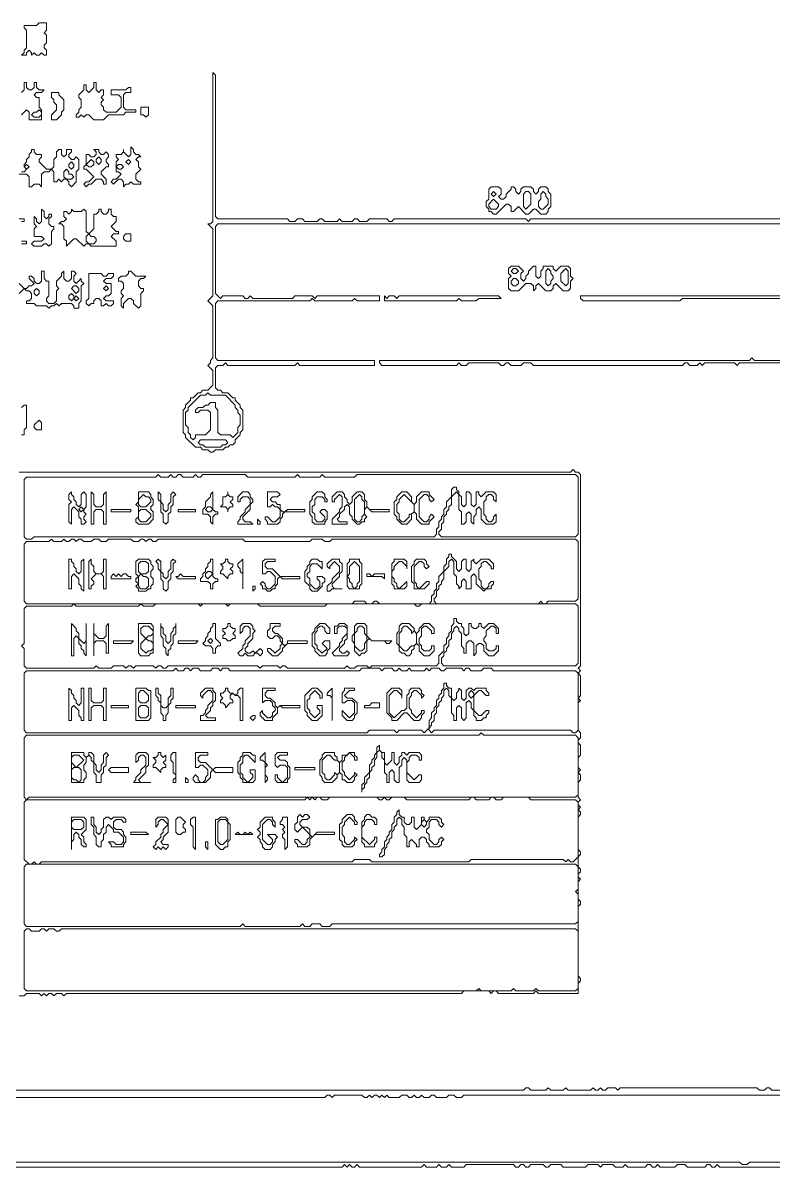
# Model space of a CAD drawing. Extents: x 4 to 2473, y 19 to 1752.
# Drawn here: x 403.5 to 705.5, y 20 to 481 of the extents above; entities that cross this region are included whole.
import ezdxf

# ---------------------------------------------------------------- set-up
doc = ezdxf.new("R2010")
doc.units = 0
doc.layers.add('TRACE_CURVE', color=3, linetype='Continuous', lineweight=0)
doc.layers.add('TRACE_TEXT_SYMBOL', color=6, linetype='Continuous', lineweight=0)

msp = doc.modelspace()

# ---------------------------------------------------------------- linework, layer by layer
at = {"layer": 'TRACE_CURVE', "color": 3}
for points in [[(723, 402), (608, 402), (607, 401), (606, 402), (553, 402), (552, 401), (551, 401), (550, 402), (543, 402), (542, 401), (539, 401), (538, 402), (537, 402), (536, 401), (532, 401), (531, 402), (530, 401), (525, 401), (524, 402), (523, 402), (522, 401), (517, 401), (516, 402), (514, 402), (513, 401), (511, 401), (510, 402), (482, 402), (481, 403), (481, 460), (480, 461), (480, 401), (479, 400), (478, 400), (480, 398), (480, 371), (478, 369), (480, 367), (480, 346), (479, 345), (479, 344), (478, 343), (480, 341), (480, 335), (478, 333), (476, 333), (475, 332), (474, 332), (472, 330), (471, 330), (471, 329), (469, 327), (469, 326), (468, 325), (468, 316), (469, 315), (469, 314)], [(481, 372), (481, 399), (482, 400), (722, 400)], [(469, 314), (473, 310), (475, 310), (476, 309), (478, 309), (479, 308), (480, 308), (481, 309), (484, 309), (485, 310), (486, 310), (487, 311), (488, 311), (489, 312), (489, 313), (491, 315), (491, 316), (492, 317), (492, 325), (491, 326), (491, 327), (489, 329), (489, 330), (488, 330), (486, 332), (484, 332), (483, 333), (482, 333), (481, 334), (481, 342), (482, 343), (484, 343), (485, 344), (486, 343), (513, 343), (514, 344), (515, 343), (545, 343), (545, 345), (482, 345), (481, 346), (481, 368), (482, 369), (519, 369), (520, 370), (521, 369), (536, 369), (537, 370), (538, 369), (547, 369), (547, 371), (522, 371), (521, 370), (520, 371), (513, 371), (512, 370), (496, 370), (495, 371), (494, 370), (493, 370), (492, 371), (484, 371), (483, 370), (481, 372)], [(723, 371), (628, 371), (628, 370), (629, 369), (668, 369), (669, 370), (720, 370)], [(723, 345), (698, 345), (697, 346), (696, 345), (547, 345), (547, 344), (548, 343), (578, 343), (579, 344), (580, 343), (582, 343), (583, 344), (595, 344), (596, 343), (597, 343), (598, 344), (599, 344), (600, 343), (604, 343), (605, 344), (608, 344), (609, 343), (669, 343), (670, 344), (671, 344), (672, 343), (675, 343), (676, 344), (677, 343), (678, 344), (690, 344), (691, 343), (692, 344), (710, 344)], [(625, 301), (624, 300), (402, 300)], [(627, 185), (628, 186), (628, 190), (627, 191), (627, 192), (628, 193), (628, 195), (627, 196), (627, 207), (628, 208), (627, 209), (628, 210), (628, 218), (627, 219), (628, 220), (627, 221), (628, 222), (628, 299), (627, 300), (626, 300), (625, 301)], [(594, 283), (593, 282), (593, 281), (592, 280), (591, 280), (590, 281), (590, 282), (589, 283), (589, 288), (590, 289), (590, 290), (591, 291), (592, 291), (593, 290), (593, 289), (594, 288), (594, 291), (593, 292), (590, 292), (588, 290), (587, 291), (587, 292), (586, 292), (586, 287), (585, 286), (584, 287), (584, 291), (583, 292), (582, 292), (582, 287), (581, 286), (580, 287), (580, 290), (579, 291), (579, 292), (578, 293), (578, 294), (577, 294), (576, 293), (576, 290), (574, 288), (574, 286), (573, 285), (573, 283), (572, 282), (572, 281), (571, 280), (571, 278), (570, 277), (570, 275), (569, 274), (408, 274), (407, 273), (405, 273), (404, 274), (404, 297), (405, 298), (457, 298)], [(457, 298), (458, 299), (459, 298), (462, 298), (463, 299), (464, 298), (465, 298), (466, 299), (467, 299), (468, 298), (472, 298), (473, 299), (474, 298), (475, 298), (476, 299), (493, 299), (494, 298), (513, 298), (514, 299), (515, 298), (523, 298), (524, 299), (525, 298), (537, 298), (538, 299), (626, 299), (627, 298), (627, 275), (626, 274), (572, 274), (571, 275), (571, 276), (572, 277), (572, 279), (573, 280), (573, 282), (574, 283), (574, 284), (575, 285), (575, 286), (576, 287), (576, 290), (578, 292), (579, 291), (579, 285), (580, 284), (580, 279), (581, 279), (582, 280), (582, 283), (583, 284), (584, 283), (584, 280), (585, 279), (585, 282), (586, 283), (586, 285), (587, 286), (588, 285), (588, 281), (590, 279), (593, 279), (594, 280), (594, 283)], [(570, 255), (570, 253), (569, 252), (569, 251), (568, 250), (568, 248), (567, 247), (547, 247), (546, 248), (545, 248), (544, 247), (542, 247), (541, 248), (537, 248), (536, 247), (405, 247), (404, 248), (404, 271), (405, 272), (414, 272)], [(414, 272), (415, 273), (416, 272), (419, 272), (420, 273), (421, 272), (422, 272), (423, 273), (424, 273), (425, 272), (426, 273), (427, 273), (428, 272), (431, 272), (432, 273), (434, 273), (435, 272), (437, 272), (438, 273), (447, 273), (448, 272), (450, 272), (451, 273), (452, 273), (453, 272), (454, 273), (455, 273), (456, 272), (457, 272), (458, 273), (492, 273), (493, 272), (519, 272), (520, 273), (524, 273), (525, 272), (527, 272), (528, 273), (626, 273), (627, 272), (627, 249), (626, 248), (615, 248), (614, 247), (613, 247), (612, 248), (611, 247), (570, 247), (569, 248), (569, 249), (570, 250), (570, 252), (571, 253), (571, 254), (572, 255), (572, 256), (573, 257), (573, 260), (575, 262), (575, 264), (576, 265), (577, 264), (577, 259), (578, 258)], [(578, 258), (578, 255), (579, 254), (579, 253), (580, 254), (580, 256), (581, 257), (582, 256), (582, 253), (584, 253), (584, 258), (585, 259), (586, 258), (586, 255), (589, 252), (590, 253), (592, 253), (592, 254), (593, 255), (593, 256), (592, 256), (591, 255), (591, 254), (590, 253), (589, 253), (588, 254), (588, 256), (587, 257), (587, 261), (588, 262), (588, 263), (589, 264), (590, 264), (592, 262), (592, 261), (593, 261), (593, 263), (591, 265), (588, 265), (586, 263), (585, 264), (585, 265), (584, 264), (584, 261), (583, 260), (582, 261), (582, 265), (581, 265), (580, 264), (580, 261), (579, 260), (578, 261), (578, 264), (576, 266), (576, 267), (575, 267), (575, 266), (574, 265), (574, 263), (573, 262), (573, 260), (571, 258), (571, 256), (570, 255)], [(499, 221), (498, 222), (462, 222), (461, 221), (460, 221), (459, 222), (458, 222), (457, 221), (456, 222), (449, 222), (448, 221), (447, 222), (446, 222), (445, 221), (444, 222), (440, 222), (439, 221), (434, 221), (433, 222), (432, 221), (405, 221), (404, 222), (404, 229), (403, 230), (404, 231), (404, 245), (405, 246), (423, 246)], [(423, 246), (424, 247), (425, 246), (450, 246), (451, 247), (452, 246), (456, 246), (457, 247), (474, 247), (475, 246), (476, 247), (485, 247), (486, 246), (487, 247), (498, 247), (499, 246), (525, 246), (526, 247), (561, 247), (562, 246), (563, 246), (564, 247), (626, 247), (627, 246), (627, 223), (626, 222), (573, 222), (572, 223), (572, 225), (573, 226), (573, 227), (574, 228), (574, 229), (575, 230), (575, 232), (576, 233), (576, 235), (577, 236), (577, 237), (578, 238), (579, 237), (579, 236), (580, 235), (580, 230), (581, 229), (581, 227), (582, 227), (582, 231), (583, 232), (584, 232), (585, 231), (585, 226), (586, 227), (586, 230), (587, 231), (588, 231), (589, 230), (589, 228), (591, 226), (593, 226), (595, 228), (595, 230), (594, 230), (594, 229)], [(594, 229), (593, 228), (591, 228), (590, 229), (590, 231), (589, 232), (589, 233), (590, 234), (590, 236), (592, 238), (593, 238), (594, 237), (594, 235), (595, 235), (595, 237), (593, 239), (591, 239), (589, 237), (588, 238), (588, 239), (587, 239), (587, 238), (586, 237), (585, 237), (584, 238), (584, 239), (583, 239), (583, 235), (582, 234), (581, 235), (581, 237), (580, 238), (580, 239), (579, 239), (578, 240), (578, 241), (577, 241), (577, 239), (576, 238), (576, 236), (575, 235), (575, 234), (574, 233), (574, 231), (573, 230), (573, 228), (571, 226), (571, 223), (570, 222), (544, 222), (543, 221), (542, 222), (538, 222), (537, 221), (535, 221), (534, 222), (533, 221), (510, 221), (509, 222), (508, 222), (507, 221), (506, 222), (500, 222), (499, 221)], [(574, 214), (574, 215), (573, 215), (573, 213), (572, 212), (572, 211), (571, 210), (571, 209), (570, 208), (570, 206), (569, 205), (569, 204), (568, 203), (568, 201), (567, 200), (567, 197), (565, 195), (564, 196), (555, 196), (554, 195), (553, 196), (543, 196), (542, 195), (405, 195), (404, 196), (404, 219), (405, 220), (464, 220)], [(464, 220), (465, 221), (466, 220), (468, 220), (469, 221), (470, 221), (471, 220), (472, 221), (474, 221), (475, 220), (479, 220), (480, 221), (482, 221), (483, 220), (484, 221), (486, 221), (487, 220), (539, 220), (540, 221), (547, 221), (548, 220), (549, 221), (552, 221), (553, 220), (554, 220), (555, 221), (556, 220), (558, 220), (559, 221), (560, 220), (565, 220), (566, 221), (567, 220), (568, 221), (571, 221), (572, 220), (573, 220), (574, 221), (580, 221), (581, 220), (582, 221), (583, 221), (584, 220), (588, 220), (589, 221), (592, 221), (593, 220), (626, 220), (627, 219), (627, 196), (626, 195), (625, 195), (624, 196), (569, 196), (568, 195), (567, 196), (567, 197), (568, 198), (568, 199), (569, 200), (569, 202), (570, 203), (570, 205), (571, 206)], [(571, 206), (571, 207), (572, 208), (572, 209), (573, 210), (573, 212), (574, 213), (575, 212), (575, 210), (576, 209), (576, 203), (577, 202), (577, 200), (578, 200), (578, 205), (579, 206), (580, 205), (580, 201), (581, 200), (582, 201), (582, 207), (583, 208), (584, 207), (584, 205), (585, 204), (585, 202), (586, 201), (586, 200), (588, 200), (589, 201), (590, 201), (590, 202), (591, 203), (591, 204), (590, 204), (588, 202), (587, 202), (585, 204), (585, 210), (587, 212), (588, 212), (590, 210), (591, 210), (591, 211), (590, 212), (590, 213), (586, 213), (585, 212), (584, 213), (583, 213), (582, 212), (582, 209), (581, 208), (580, 209), (580, 212), (579, 213), (579, 212), (578, 211), (578, 209), (577, 208), (576, 209), (576, 213), (575, 213), (574, 214)], [(402, 89), (404, 89), (405, 90), (410, 90), (411, 89), (412, 90), (413, 89), (414, 90), (415, 90), (416, 89), (417, 90), (419, 90), (420, 89), (421, 90), (580, 90), (581, 91), (591, 91), (592, 90), (593, 91), (594, 91), (595, 90), (609, 90), (610, 91), (611, 90), (627, 90), (627, 94), (628, 95), (628, 96), (627, 97), (627, 125), (628, 126), (628, 127), (627, 128), (627, 135), (628, 136), (627, 137), (627, 138), (628, 139), (628, 140), (627, 141), (627, 145), (628, 146), (628, 147), (627, 148), (627, 161), (628, 162), (628, 163), (627, 164), (628, 165), (627, 166), (627, 167), (628, 168), (627, 169), (627, 175), (628, 176), (628, 178), (627, 179), (628, 180), (627, 181), (627, 185)], [(702, 51), (700, 51), (699, 52), (644, 52), (643, 51), (642, 52), (639, 52), (638, 51), (637, 51), (636, 52), (635, 51), (634, 51), (633, 52), (632, 51), (623, 51), (622, 52), (621, 51), (616, 51), (615, 52), (614, 51), (608, 51), (607, 52), (606, 52), (605, 51), (367, 51)], [(762, 51), (705, 51), (704, 52), (703, 52), (702, 51)], [(354, 48), (525, 48), (526, 49)], [(526, 49), (527, 49), (528, 48), (529, 49), (540, 49), (541, 48), (542, 48), (543, 49), (544, 48), (545, 49), (546, 49), (547, 48), (548, 49), (549, 48), (550, 49), (551, 48), (555, 48), (556, 49), (558, 49), (559, 48), (560, 48), (561, 49), (562, 48), (563, 48), (564, 49), (565, 48), (567, 48), (568, 49), (569, 49), (570, 48), (574, 48), (575, 49), (577, 49), (578, 48), (580, 48), (581, 49), (709, 49)], [(312, 20), (532, 20), (533, 21), (534, 20), (535, 21), (536, 20), (537, 20), (538, 21), (539, 20), (564, 20), (565, 21), (566, 20), (570, 20), (571, 21), (572, 20), (574, 20), (575, 21), (576, 20), (581, 20), (582, 21), (601, 21), (602, 20), (603, 20), (604, 21), (605, 21), (606, 20), (607, 20), (608, 21), (613, 21), (614, 20), (615, 20), (616, 21), (620, 21), (621, 20), (630, 20), (631, 21), (635, 21), (636, 20), (637, 21), (641, 21), (642, 20), (645, 20), (646, 21), (647, 20), (654, 20), (655, 21), (656, 21), (657, 20), (658, 20), (659, 21), (660, 20), (666, 20), (667, 21), (670, 21), (671, 20), (678, 20)], [(974, 22), (696, 22), (695, 21), (693, 21), (692, 22), (397, 22)], [(678, 20), (679, 21), (680, 21), (681, 20), (682, 20), (683, 21), (684, 20), (761, 20)]]:
    msp.add_lwpolyline(points, dxfattribs=at)
for points in [[(477, 331), (478, 332), (479, 331), (485, 331), (489, 327), (489, 326), (490, 325), (490, 324), (491, 323), (491, 319), (490, 318), (490, 316), (488, 314), (487, 315), (483, 315), (482, 316), (482, 325), (481, 326), (481, 328), (479, 328), (478, 327), (477, 327), (476, 326), (474, 326), (473, 325), (473, 324), (474, 324), (475, 325), (478, 325), (479, 324), (479, 317), (477, 315), (473, 315), (473, 314), (472, 313), (471, 314), (471, 315), (470, 316), (470, 318), (469, 319), (469, 324), (470, 325), (470, 326), (475, 331)], [(474, 312), (475, 313), (485, 313), (486, 312), (485, 311), (484, 311), (483, 310), (477, 310), (476, 311), (475, 311)], [(583, 211), (584, 212), (585, 211), (585, 210), (584, 209), (583, 210)], [(587, 194), (588, 195), (589, 194), (626, 194), (627, 193), (627, 170), (626, 169), (406, 169), (405, 168), (404, 169), (404, 193), (405, 194)], [(517, 168), (518, 169), (519, 168), (520, 169), (521, 168), (522, 169), (523, 169), (524, 168), (526, 168), (527, 169), (546, 169), (547, 168), (548, 168), (549, 169), (550, 168), (551, 168), (552, 169), (557, 169), (558, 168), (583, 168), (584, 169), (585, 169), (586, 168), (591, 168), (592, 169), (593, 169), (594, 168), (596, 168), (597, 169), (607, 169), (608, 168), (626, 168), (627, 167), (627, 145), (625, 143), (624, 143), (623, 144), (622, 143), (621, 144), (584, 144), (583, 143), (544, 143), (543, 144), (537, 144), (536, 143), (411, 143), (410, 142), (409, 142), (408, 143), (407, 142), (406, 142), (404, 144), (404, 167), (405, 168)], [(404, 141), (405, 142), (626, 142), (627, 141), (627, 132), (626, 131), (627, 130), (627, 119), (626, 118), (528, 118), (527, 117), (524, 117), (523, 118), (520, 118), (519, 117), (517, 117), (516, 118), (515, 117), (493, 117), (492, 118), (491, 117), (405, 117), (404, 118)], [(404, 115), (405, 116), (406, 116), (407, 115), (410, 115), (411, 116), (412, 116), (413, 115), (414, 116), (416, 116), (417, 115), (418, 115), (419, 116), (626, 116), (627, 115), (627, 92), (626, 91), (611, 91), (610, 92), (609, 91), (602, 91), (601, 92), (600, 91), (588, 91), (587, 92), (586, 91), (405, 91), (404, 92)]]:
    msp.add_lwpolyline(points, close=True, dxfattribs=at)
at = {"layer": 'TRACE_TEXT_SYMBOL', "color": 6}
for points in [[(410, 481), (409, 480), (404, 480), (404, 479), (405, 478), (405, 471), (404, 470), (404, 469), (403, 468), (405, 468), (405, 469), (406, 470), (407, 469), (407, 468), (408, 469), (409, 468), (410, 468), (411, 469), (412, 468), (413, 468), (413, 470), (412, 471), (412, 472), (413, 473), (413, 476), (412, 477), (413, 478), (413, 481)], [(432, 457), (432, 455), (430, 453), (429, 454), (429, 456), (428, 456), (428, 454), (426, 452), (426, 451), (427, 450), (427, 447), (426, 446), (426, 445), (425, 444), (425, 443), (426, 443), (427, 444), (428, 443), (429, 444), (430, 444), (432, 442), (436, 442), (438, 444), (444, 444), (445, 445), (449, 445), (449, 446), (445, 446), (444, 447), (444, 452), (445, 453), (447, 453), (447, 455), (446, 455), (445, 454), (439, 454), (439, 452), (442, 452), (443, 451), (443, 447), (441, 445), (437, 445), (436, 446), (436, 447), (435, 448), (435, 449), (436, 450), (435, 451), (436, 452), (436, 454), (435, 454), (434, 453), (433, 454), (433, 457)], [(415, 453), (415, 451), (416, 450), (416, 449), (417, 448), (417, 446), (415, 444), (415, 442), (417, 442), (419, 444), (419, 445), (420, 446), (420, 450), (418, 452), (418, 453)], [(409, 445), (410, 446), (411, 445), (411, 444), (410, 443), (408, 443), (407, 444), (408, 445)], [(451, 447), (451, 444), (452, 444), (453, 443), (454, 444), (454, 447)], [(432, 430), (433, 429), (433, 428), (432, 427), (431, 427), (430, 428), (429, 428), (429, 424), (428, 423), (428, 422), (429, 422), (432, 419), (430, 417), (429, 417), (428, 416), (429, 415), (430, 416), (431, 416), (433, 418), (435, 418), (436, 417), (436, 416), (437, 416), (437, 418), (435, 420), (435, 421), (437, 423), (438, 423), (438, 424), (437, 425), (437, 426), (438, 427), (438, 428), (437, 429), (436, 428), (435, 428), (434, 429), (434, 430)], [(447, 431), (447, 428), (446, 427), (444, 429), (444, 430), (444, 429), (443, 428), (441, 428), (441, 427), (442, 426), (441, 425), (441, 421), (442, 421), (443, 420), (441, 418), (440, 418), (439, 417), (440, 416), (442, 418), (443, 418), (444, 417), (444, 415), (445, 416), (446, 416), (447, 417), (448, 416), (451, 416), (451, 417), (450, 417), (449, 418), (449, 420), (451, 422), (450, 423), (450, 425), (449, 426), (450, 427), (451, 427), (450, 428), (449, 428), (448, 429), (448, 430)], [(422, 424), (423, 425), (424, 424), (424, 423), (423, 422), (422, 423)], [(431, 426), (432, 425), (432, 424), (431, 423), (430, 423), (429, 424)], [(433, 426), (434, 427), (435, 426), (435, 425), (434, 424), (433, 425)], [(445, 425), (446, 426), (447, 425), (446, 424)], [(404, 423), (405, 424), (406, 423), (405, 422)], [(420, 421), (421, 422), (422, 421), (422, 420), (423, 420), (424, 419), (423, 418), (421, 418), (420, 419)], [(441, 423), (442, 424), (443, 424), (444, 423), (443, 422), (442, 422)], [(592, 415), (591, 414), (591, 410), (590, 409), (590, 407), (591, 406), (591, 405), (592, 405), (593, 404), (594, 404), (598, 408), (599, 408), (600, 407), (600, 405), (601, 405), (603, 407), (606, 404), (607, 404), (609, 406), (610, 406), (612, 404), (614, 404), (615, 405), (615, 406), (616, 407), (616, 412), (615, 413), (615, 414), (614, 415), (612, 415), (611, 414), (611, 413), (610, 412), (609, 413), (609, 414), (608, 415), (605, 415), (604, 414), (604, 413), (603, 412), (602, 413), (602, 414), (601, 415), (600, 415), (600, 414), (598, 412), (598, 411), (597, 410), (596, 410), (595, 411), (596, 412), (596, 414), (595, 415)], [(592, 412), (593, 413), (594, 412), (593, 411)], [(605, 412), (606, 413), (607, 413), (608, 412), (608, 408), (606, 406), (605, 407)], [(612, 412), (613, 413), (614, 412), (614, 411), (615, 410), (615, 408), (613, 406), (612, 406), (611, 407), (611, 409), (612, 410)], [(411, 406), (411, 401), (410, 400), (409, 401), (409, 402), (408, 403), (408, 400), (409, 399), (408, 398), (408, 395), (411, 395), (412, 394), (411, 393), (408, 393), (407, 392), (408, 391), (411, 391), (412, 392), (413, 392), (414, 391), (415, 392), (415, 397), (416, 398), (416, 399), (415, 399), (414, 400), (414, 402), (415, 403), (415, 404), (414, 404), (414, 403), (413, 402), (412, 403), (412, 405)], [(423, 406), (423, 405), (422, 404), (421, 405), (420, 405), (420, 403), (421, 402), (420, 401), (419, 401), (418, 400), (419, 400), (420, 399), (420, 394), (421, 393), (421, 391), (424, 394), (425, 394), (428, 391), (429, 392), (430, 392), (431, 391), (441, 391), (441, 393), (439, 395), (440, 396), (442, 396), (442, 397), (441, 397), (439, 399), (441, 401), (441, 403), (440, 403), (439, 404), (439, 406), (438, 406), (438, 405), (437, 404), (436, 404), (435, 405), (435, 406), (434, 406), (434, 405), (433, 404), (432, 404), (432, 398), (430, 396), (429, 397), (429, 405), (428, 406), (427, 405), (424, 405)], [(593, 410), (595, 408), (595, 407), (594, 406), (592, 406), (591, 407), (591, 408)], [(429, 395), (430, 396), (431, 395), (432, 395), (433, 394), (433, 393), (432, 392), (430, 392), (429, 393)], [(445, 396), (444, 395), (444, 394), (445, 393), (447, 393), (447, 396)], [(600, 383), (599, 382), (599, 380), (600, 379), (599, 378), (599, 374), (600, 373), (603, 373), (606, 376), (608, 376), (609, 375), (609, 373), (610, 374), (610, 375), (611, 376), (614, 373), (616, 373), (617, 374), (617, 375), (618, 376), (621, 373), (623, 373), (624, 374), (624, 377), (625, 378), (624, 379), (624, 382), (623, 383), (620, 383), (618, 381), (617, 382), (617, 383), (613, 383), (613, 382), (612, 381), (612, 379), (611, 378), (610, 379), (610, 383), (609, 383), (607, 381), (607, 380), (606, 379), (606, 378), (605, 377), (604, 378), (604, 380), (605, 381), (603, 383)], [(430, 380), (430, 370), (429, 369), (429, 368), (430, 367), (431, 368), (432, 368), (432, 369), (433, 370), (434, 370), (435, 369), (435, 367), (436, 367), (437, 368), (438, 367), (439, 367), (440, 368), (440, 369), (437, 369), (436, 370), (437, 371), (438, 371), (439, 372), (439, 376), (437, 376), (436, 377), (437, 378), (439, 378), (440, 379), (440, 380), (438, 380), (437, 379), (436, 379), (435, 380)], [(446, 381), (446, 380), (445, 379), (443, 379), (442, 378), (442, 377), (443, 377), (444, 376), (444, 374), (443, 373), (443, 372), (444, 371), (443, 370), (443, 367), (444, 366), (444, 368), (446, 370), (447, 370), (448, 369), (448, 368), (450, 366), (451, 367), (451, 372), (452, 373), (452, 374), (451, 374), (450, 375), (450, 377), (451, 378), (452, 378), (453, 379), (449, 379), (447, 381)], [(600, 381), (601, 382), (602, 382), (603, 381), (602, 380), (601, 380)], [(614, 381), (615, 382), (616, 381), (616, 380), (617, 379), (617, 378), (616, 377), (616, 376), (615, 375), (614, 376)], [(622, 382), (623, 381), (623, 376), (622, 375), (620, 377), (620, 380)], [(408, 373), (409, 374), (410, 373), (410, 372), (409, 371), (408, 372)], [(423, 374), (424, 375), (425, 375), (426, 374), (426, 373), (425, 372)], [(436, 374), (437, 375), (438, 374), (437, 373)], [(600, 377), (601, 378), (602, 378), (603, 377), (603, 376), (602, 375), (601, 375), (600, 376)], [(422, 371), (423, 372), (424, 371), (424, 370), (423, 369), (422, 370)], [(424, 370), (425, 371), (426, 370), (425, 369)], [(549, 371), (549, 369), (578, 369), (579, 370), (580, 369), (586, 369), (587, 370), (596, 370), (595, 371), (555, 371), (554, 370), (553, 371), (551, 371), (550, 370)], [(410, 321), (408, 319), (408, 318), (409, 317), (411, 317), (411, 320)], [(423, 292), (422, 291), (422, 289), (423, 288), (422, 287), (422, 280), (423, 279), (423, 285), (424, 286), (426, 284), (426, 282), (427, 281), (427, 279), (428, 279), (429, 280), (428, 281), (428, 282), (429, 283), (428, 284), (428, 285), (429, 286), (429, 291), (428, 292), (427, 291), (427, 287), (426, 286), (425, 287), (425, 288), (424, 289), (424, 290), (423, 291)], [(431, 292), (431, 279), (432, 279), (432, 284), (433, 285), (435, 285), (436, 284), (436, 279), (437, 279), (437, 292), (436, 291), (436, 287), (435, 286), (433, 286), (432, 287), (432, 291)], [(450, 292), (450, 288), (449, 287), (450, 286), (450, 282), (449, 281), (449, 280), (450, 279), (454, 279), (456, 281), (456, 284), (455, 285), (455, 286), (456, 287), (456, 289), (455, 290), (455, 291), (454, 292)], [(452, 291), (453, 290), (454, 290), (455, 289), (455, 288), (453, 286), (451, 286), (450, 287), (450, 289)], [(458, 292), (458, 289), (459, 288), (459, 284), (460, 283), (460, 280), (461, 279), (462, 280), (462, 283), (463, 284), (463, 286), (464, 287), (464, 290), (465, 291), (464, 292), (463, 291), (463, 288), (462, 287), (462, 285), (461, 284), (460, 285), (460, 287), (459, 288), (459, 291)], [(480, 292), (479, 291), (479, 290), (477, 288), (477, 286), (476, 285), (476, 283), (478, 283), (479, 282), (479, 280), (480, 279), (480, 282), (481, 283), (482, 283), (482, 284), (481, 284), (480, 285)], [(486, 292), (486, 291), (485, 290), (484, 290), (484, 287), (483, 286), (485, 286), (486, 285), (486, 284), (486, 285), (487, 286), (488, 286), (488, 287), (487, 288), (488, 289), (488, 290), (487, 290), (486, 291)], [(492, 292), (490, 290), (490, 288), (491, 288), (491, 289), (492, 290), (494, 290), (495, 289), (495, 287), (493, 285), (493, 284), (491, 282), (491, 281), (490, 280), (490, 279), (496, 279), (495, 280), (493, 280), (492, 281), (492, 282), (495, 285), (495, 287), (496, 288), (496, 289), (495, 290), (495, 291), (494, 292)], [(502, 292), (502, 286), (503, 286), (504, 287), (505, 286), (506, 286), (507, 285), (507, 282), (505, 280), (504, 280), (502, 282), (501, 282), (501, 281), (502, 280), (502, 279), (506, 279), (507, 280), (507, 281), (508, 282), (508, 283), (509, 284), (517, 284), (517, 285), (510, 285), (509, 284), (508, 284), (507, 285), (507, 287), (506, 287), (505, 288), (504, 288), (503, 289), (504, 290), (506, 290), (507, 291), (506, 292)], [(522, 292), (520, 290), (520, 289), (519, 288), (519, 283), (520, 282), (520, 280), (521, 279), (525, 279), (525, 280), (526, 281), (526, 284), (525, 285), (524, 285), (523, 284), (525, 282), (525, 281), (524, 280), (522, 280), (521, 281), (521, 283), (520, 284), (520, 286), (521, 287), (521, 289), (522, 290), (524, 290), (525, 289), (525, 288), (526, 288), (526, 289), (525, 290), (525, 291), (524, 292)], [(530, 292), (528, 290), (528, 288), (529, 288), (529, 289), (531, 291), (532, 290), (532, 286), (531, 285), (531, 284), (528, 281), (528, 279), (534, 279), (534, 280), (531, 280), (530, 281), (531, 282), (531, 283), (533, 285), (533, 286), (534, 287), (535, 286), (535, 283), (536, 282), (536, 281), (538, 279), (539, 279), (540, 280), (541, 280), (541, 281), (542, 282), (541, 283), (541, 285), (542, 286), (544, 284), (551, 284), (551, 285), (543, 285), (542, 286), (542, 288), (541, 289), (541, 291), (540, 292), (538, 292), (536, 290), (536, 288), (535, 287), (534, 288), (534, 289), (533, 290), (533, 291), (532, 292)], [(539, 291), (540, 290), (540, 289), (541, 288), (541, 283), (540, 282), (540, 281), (539, 280), (538, 280), (537, 281), (537, 289)], [(556, 292), (554, 290), (554, 289), (553, 288), (553, 283), (554, 282), (554, 281), (556, 279), (558, 279), (560, 281), (560, 283), (561, 284), (562, 283), (562, 281), (564, 279), (567, 279), (567, 280), (569, 282), (568, 283), (567, 282), (567, 281), (566, 280), (565, 280), (563, 282), (563, 289), (565, 291), (566, 291), (567, 290), (567, 289), (568, 288), (569, 289), (567, 291), (567, 292), (564, 292), (562, 290), (562, 288), (561, 287), (560, 288), (560, 290), (558, 292)], [(557, 291), (561, 287), (561, 284), (560, 283), (559, 283), (559, 282), (557, 280), (556, 280), (555, 281), (555, 283), (554, 284), (554, 287), (555, 288), (555, 289)], [(426, 285), (427, 286), (428, 285), (427, 284)], [(477, 285), (478, 286), (479, 286), (480, 285), (479, 284), (478, 284)], [(439, 285), (439, 284), (447, 284), (447, 285)], [(450, 284), (451, 285), (453, 285), (455, 283), (455, 282), (453, 280), (451, 280), (450, 281)], [(466, 285), (466, 284), (473, 284), (473, 285)], [(498, 281), (498, 279), (499, 279), (499, 280)], [(422, 265), (422, 253), (423, 253), (423, 258), (424, 259), (426, 257), (426, 255), (427, 254), (427, 253), (428, 252), (428, 265), (427, 264), (427, 260), (426, 259), (425, 260), (425, 261), (424, 262), (424, 263), (423, 264), (423, 265)], [(431, 265), (430, 264), (430, 253), (431, 253), (431, 254), (432, 255), (432, 256), (431, 257), (433, 259), (435, 259), (436, 258), (436, 253), (437, 253), (437, 265), (436, 265), (436, 260), (435, 259), (433, 259), (432, 260), (432, 262), (431, 263)], [(450, 265), (449, 264), (449, 259), (450, 258), (449, 257), (449, 256), (450, 255), (449, 254), (450, 253), (450, 252), (453, 252), (454, 253), (455, 253), (455, 254), (456, 255), (456, 257), (455, 258), (455, 260), (456, 261), (456, 262), (455, 263), (455, 264), (454, 265)], [(450, 263), (451, 264), (453, 264), (454, 263), (454, 260), (453, 259), (451, 259), (450, 260)], [(458, 265), (457, 264), (458, 263), (458, 261), (459, 260), (459, 257), (460, 256), (460, 253), (461, 252), (462, 253), (462, 256), (463, 257), (463, 259), (464, 260), (464, 263), (465, 264), (464, 265), (463, 264), (463, 261), (462, 260), (462, 258), (461, 257), (460, 258), (460, 259), (459, 260), (459, 264)], [(479, 265), (479, 264), (478, 263), (478, 262), (477, 261), (477, 260), (476, 259), (476, 258), (475, 257), (475, 256), (478, 256), (479, 255), (479, 253), (480, 253), (480, 255), (481, 256), (482, 256), (482, 257), (481, 257), (480, 258), (480, 265)], [(485, 265), (485, 264), (484, 263), (483, 263), (484, 262), (484, 261), (483, 260), (483, 259), (484, 259), (486, 257), (486, 258), (487, 259), (488, 259), (488, 260), (487, 261), (488, 262), (488, 263), (487, 263), (486, 264), (486, 265)], [(492, 265), (490, 263), (490, 262), (491, 261), (491, 260), (492, 259), (492, 253)], [(501, 265), (500, 264), (500, 259), (501, 259), (502, 260), (503, 260), (505, 258), (505, 255), (503, 253), (502, 253), (501, 254), (501, 255), (500, 256), (499, 255), (500, 254), (500, 253), (501, 253), (502, 252), (503, 252), (504, 253), (505, 253), (505, 254), (506, 255), (506, 257), (507, 258), (508, 257), (515, 257), (515, 258), (507, 258), (504, 261), (502, 261), (501, 262), (501, 263), (502, 264), (505, 264), (505, 265)], [(520, 265), (519, 264), (519, 263), (518, 262), (518, 261), (517, 260), (517, 256), (519, 254), (519, 253), (520, 252), (522, 252), (524, 254), (524, 255), (525, 256), (525, 257), (524, 258), (522, 258), (522, 257), (523, 256), (523, 254), (522, 253), (521, 253), (519, 255), (519, 257), (518, 258), (518, 259), (519, 260), (519, 262), (520, 263), (522, 263), (524, 261), (524, 264), (523, 264), (522, 265)], [(528, 265), (526, 263), (526, 262), (527, 261), (527, 262), (529, 264), (531, 262), (531, 260), (528, 257), (528, 256), (526, 254), (526, 252), (527, 252), (528, 253), (532, 253), (529, 253), (528, 254), (528, 255), (531, 258), (531, 259), (532, 260), (532, 263), (531, 264), (531, 265)], [(535, 265), (535, 264), (534, 263), (534, 254), (535, 253), (539, 253), (539, 254), (540, 255), (540, 263), (539, 264), (539, 265)], [(537, 264), (539, 262), (539, 256), (538, 255), (538, 254), (537, 253), (536, 254), (536, 255), (535, 256), (535, 257), (534, 258), (535, 259), (535, 262)], [(553, 265), (553, 264), (552, 263), (552, 255), (553, 254), (553, 253), (557, 253), (558, 254), (558, 256), (555, 253), (554, 254), (554, 255), (553, 256), (553, 257), (552, 258), (552, 260), (553, 261), (553, 262), (555, 264), (556, 264), (558, 262), (558, 261), (558, 264), (557, 265)], [(562, 265), (561, 264), (561, 263), (560, 262), (560, 256), (561, 255), (561, 253), (565, 253), (567, 255), (567, 256), (566, 256), (563, 253), (562, 254), (562, 255), (561, 256), (561, 262), (563, 264), (564, 264), (565, 263), (565, 262), (566, 261), (567, 262), (566, 263), (566, 264), (565, 265)], [(440, 259), (439, 258), (439, 257), (447, 257), (447, 258), (446, 258), (445, 259), (444, 259), (443, 258), (442, 259), (441, 258)], [(450, 258), (451, 259), (452, 258), (453, 258), (454, 257), (454, 254), (453, 253), (451, 253), (450, 254)], [(467, 259), (466, 258), (465, 258), (466, 257), (473, 257), (473, 258), (468, 258)], [(477, 259), (478, 260), (479, 260), (480, 259), (478, 257), (477, 258)], [(542, 259), (542, 258), (548, 258), (549, 257), (549, 259), (545, 259), (544, 258), (543, 259)], [(496, 254), (496, 252), (497, 253), (497, 254)], [(423, 239), (423, 226), (424, 226), (424, 233), (425, 234), (426, 233), (426, 231), (427, 230), (427, 229), (428, 228), (428, 227), (429, 226), (429, 239), (429, 232), (428, 231), (426, 233), (426, 235), (425, 236), (425, 237)], [(432, 239), (432, 226), (432, 231), (433, 232), (436, 232), (437, 231), (437, 227), (438, 227), (438, 239), (437, 238), (437, 234), (436, 233), (434, 233), (432, 235)], [(450, 239), (450, 227), (451, 226), (454, 226), (455, 227), (456, 227), (456, 238), (455, 239)], [(451, 237), (452, 238), (454, 238), (456, 236), (456, 235), (455, 234), (454, 234), (453, 233), (451, 235)], [(459, 239), (459, 234), (460, 233), (460, 230), (461, 229), (461, 227), (462, 226), (462, 228), (463, 229), (463, 230), (464, 231), (464, 234), (465, 235), (465, 239), (465, 238), (464, 237), (464, 236), (463, 235), (463, 232), (462, 231), (461, 232), (461, 234), (460, 235), (460, 237), (459, 238)], [(480, 239), (480, 238), (479, 237), (479, 236), (478, 235), (478, 234), (477, 233), (477, 232), (476, 231), (477, 230), (479, 230), (480, 229), (480, 227), (481, 227), (481, 229), (482, 230), (483, 230), (483, 231), (481, 233), (481, 239)], [(486, 239), (486, 238), (485, 237), (484, 237), (484, 236), (485, 235), (484, 234), (484, 233), (485, 233), (486, 232), (487, 232), (488, 233), (489, 233), (489, 234), (488, 235), (489, 236), (489, 237), (488, 237), (487, 238), (487, 239)], [(492, 239), (491, 238), (491, 235), (492, 236), (492, 237), (493, 238), (494, 238), (495, 237), (495, 234), (493, 232), (493, 231), (492, 230), (492, 229), (490, 227), (491, 226), (492, 226), (493, 227), (494, 226), (496, 226), (497, 227), (498, 227), (499, 226), (500, 227), (500, 228), (499, 229), (497, 227), (496, 228), (495, 227), (494, 227), (493, 228), (493, 229), (494, 230), (494, 231), (496, 233), (496, 235), (497, 236), (496, 237), (496, 238), (495, 239)], [(503, 239), (503, 237), (502, 236), (502, 234), (503, 233), (504, 233), (505, 234), (506, 234), (507, 233), (507, 232), (508, 231), (507, 230), (507, 229), (505, 227), (503, 229), (502, 229), (502, 228), (504, 226), (506, 226), (508, 228), (508, 229), (510, 231), (518, 231), (518, 232), (510, 232), (510, 231), (509, 230), (508, 231), (508, 233), (506, 235), (505, 235), (504, 236), (504, 237), (505, 238), (507, 238), (507, 239)], [(523, 239), (521, 237), (521, 236), (520, 235), (520, 230), (521, 229), (521, 228), (523, 226), (525, 226), (526, 227), (526, 228), (527, 229), (527, 232), (525, 232), (524, 231), (526, 229), (524, 227), (522, 229), (522, 230), (521, 231), (521, 235), (522, 236), (522, 237), (523, 238), (524, 238), (525, 237), (525, 236), (526, 235), (527, 235), (527, 237), (525, 239)], [(531, 239), (530, 238), (529, 238), (529, 235), (530, 235), (530, 237), (531, 238), (533, 238), (534, 237), (534, 235), (532, 233), (532, 232), (531, 231), (531, 230), (528, 227), (529, 226), (534, 226), (535, 227), (534, 228), (533, 227), (532, 227), (531, 228), (531, 229), (533, 231), (533, 232), (534, 233), (534, 238), (533, 239)], [(538, 239), (537, 238), (537, 235), (536, 234), (536, 232), (537, 231), (537, 228), (539, 226), (540, 227), (541, 227), (542, 228), (542, 232), (543, 233), (544, 232), (549, 232), (550, 231), (551, 231), (552, 232), (544, 232), (542, 234), (542, 238), (541, 239)], [(538, 237), (539, 238), (540, 238), (541, 237), (541, 235), (542, 234), (542, 232), (541, 231), (541, 229), (540, 228), (539, 228), (537, 230), (537, 235), (538, 236)], [(556, 239), (555, 238), (555, 236), (554, 235), (554, 231), (555, 230), (555, 228), (556, 227), (557, 227), (558, 226), (559, 226), (560, 227), (560, 228), (561, 229), (561, 230), (562, 231), (563, 230), (563, 228), (565, 226), (567, 226), (569, 228), (569, 230), (568, 230), (568, 229), (567, 228), (565, 228), (564, 229), (564, 230), (563, 231), (563, 233), (564, 234), (564, 237), (565, 238), (566, 238), (568, 236), (568, 235), (569, 235), (569, 237), (567, 239), (565, 239), (563, 237), (563, 236), (562, 235), (561, 236), (561, 237), (559, 239)], [(556, 237), (557, 238), (558, 238), (560, 236), (560, 235), (561, 236), (562, 235), (562, 231), (561, 230), (560, 230), (558, 228), (557, 228), (555, 230), (555, 235), (556, 236)], [(440, 232), (440, 231), (447, 231), (448, 232)], [(453, 233), (454, 232), (455, 232), (456, 231), (456, 229), (455, 228), (454, 228), (453, 227), (451, 229), (451, 231)], [(466, 232), (466, 231), (473, 231), (474, 232)], [(478, 232), (479, 233), (480, 232), (479, 231)], [(422, 213), (422, 200), (423, 200), (423, 205), (424, 206), (426, 204), (426, 202), (427, 201), (427, 200), (428, 200), (428, 213), (427, 213), (427, 207), (426, 206), (425, 207), (425, 208), (424, 209), (424, 210), (423, 211), (423, 212)], [(430, 213), (430, 200), (431, 200), (431, 205), (432, 206), (435, 206), (436, 205), (436, 200), (437, 200), (437, 213), (436, 213), (436, 208), (435, 207), (432, 207), (431, 208), (431, 213)], [(449, 213), (449, 200), (454, 200), (455, 201), (455, 212), (454, 212), (453, 213)], [(457, 213), (457, 210), (458, 209), (458, 208), (459, 207), (459, 203), (460, 202), (460, 200), (461, 200), (461, 202), (462, 203), (462, 206), (463, 207), (463, 208), (464, 209), (464, 213), (463, 213), (463, 210), (462, 209), (462, 206), (461, 205), (460, 205), (459, 206), (459, 210), (458, 211), (458, 213)], [(477, 213), (475, 211), (475, 210), (476, 209), (476, 210), (478, 212), (479, 212), (480, 211), (480, 208), (478, 206), (478, 205), (477, 204), (477, 203), (476, 202), (475, 202), (475, 200), (481, 200), (481, 201), (478, 201), (477, 202), (479, 204), (479, 205), (480, 206), (480, 207), (481, 208), (481, 211), (480, 212), (480, 213)], [(485, 213), (485, 212), (484, 211), (483, 211), (483, 210), (484, 209), (483, 208), (483, 207), (484, 207), (485, 206), (485, 205), (487, 207), (488, 207), (488, 208), (487, 209), (487, 210), (488, 211), (489, 210), (490, 210), (491, 209), (491, 200), (492, 200), (492, 213), (491, 213), (490, 212), (490, 211), (489, 210), (488, 211), (487, 211), (486, 212), (486, 213)], [(500, 213), (500, 207), (501, 208), (503, 208), (504, 207), (504, 206), (505, 205), (505, 204), (504, 203), (504, 202), (503, 201), (502, 201), (500, 203), (500, 204), (499, 203), (499, 202), (501, 200), (504, 200), (504, 201), (506, 203), (506, 205), (507, 206), (508, 205), (515, 205), (515, 206), (507, 206), (506, 205), (505, 206), (505, 207), (503, 209), (502, 209), (501, 210), (501, 211), (502, 212), (505, 212), (505, 213)], [(520, 213), (517, 210), (517, 204), (518, 203), (518, 202), (520, 200), (522, 200), (524, 202), (524, 206), (522, 206), (522, 205), (523, 204), (523, 203), (521, 201), (519, 203), (519, 204), (518, 205), (518, 208), (519, 209), (519, 210), (521, 212), (523, 210), (523, 209), (524, 209), (524, 211), (522, 213)], [(528, 213), (526, 211), (526, 210), (527, 210), (528, 209), (528, 200)], [(533, 213), (533, 212), (532, 211), (532, 207), (533, 207), (534, 208), (536, 208), (537, 207), (537, 203), (535, 201), (532, 204), (532, 202), (534, 200), (536, 200), (537, 201), (537, 202), (538, 203), (538, 207), (536, 209), (534, 209), (533, 210), (535, 212), (537, 212), (537, 213)], [(552, 213), (550, 211), (550, 203), (552, 201), (552, 200), (554, 200), (557, 203), (558, 203), (561, 200), (563, 200), (564, 201), (564, 202), (565, 203), (565, 204), (564, 204), (564, 203), (562, 201), (560, 203), (560, 204), (559, 205), (559, 209), (560, 210), (560, 211), (561, 212), (562, 212), (564, 210), (564, 209), (565, 210), (564, 211), (564, 212), (563, 213), (560, 213), (559, 212), (559, 211), (558, 210), (558, 205), (557, 204), (556, 204), (553, 201), (551, 203), (551, 210), (553, 212), (554, 212), (556, 210), (556, 209), (556, 212), (555, 213)], [(450, 211), (451, 212), (452, 212), (454, 210), (454, 208), (453, 207), (451, 207), (450, 208)], [(439, 206), (439, 205), (446, 205), (446, 206)], [(450, 205), (451, 206), (453, 206), (454, 205), (454, 202), (453, 201), (451, 201), (450, 202)], [(465, 206), (465, 205), (473, 205), (473, 206)], [(544, 207), (543, 206), (541, 206), (541, 205), (547, 205), (547, 207)], [(496, 202), (495, 201), (496, 200), (497, 201), (497, 202)], [(423, 187), (423, 175), (428, 175), (428, 176), (429, 177), (429, 179), (428, 180), (428, 182), (429, 183), (429, 185), (430, 186), (431, 185), (431, 184), (432, 183), (432, 179), (433, 178), (433, 175), (435, 175), (435, 178), (436, 179), (436, 181), (437, 182), (437, 185), (438, 186), (437, 187), (436, 186), (436, 183), (435, 182), (435, 180), (434, 179), (433, 180), (433, 182), (432, 183), (432, 186), (431, 187), (430, 187), (430, 186), (429, 185), (428, 186), (428, 187)], [(423, 185), (424, 186), (426, 186), (428, 184), (425, 181), (423, 183)], [(450, 187), (449, 186), (449, 183), (450, 184), (450, 185), (451, 186), (452, 186), (453, 185), (453, 182), (451, 180), (451, 179), (449, 177), (449, 176), (448, 175), (455, 175), (451, 175), (450, 176), (453, 179), (453, 181), (454, 182), (454, 186), (453, 187)], [(458, 187), (458, 186), (457, 185), (456, 185), (457, 184), (457, 183), (456, 182), (456, 181), (457, 181), (459, 179), (459, 180), (460, 181), (461, 181), (461, 182), (460, 183), (461, 184), (461, 186), (460, 185), (459, 186), (459, 187)], [(464, 187), (463, 186), (463, 184), (464, 183), (464, 179), (465, 178), (465, 177), (464, 176), (464, 175), (465, 175), (465, 187)], [(473, 187), (473, 181), (474, 181), (475, 182), (476, 182), (478, 180), (478, 178), (477, 177), (477, 176), (476, 175), (475, 175), (474, 176), (474, 177), (473, 178), (472, 177), (472, 176), (473, 175), (477, 175), (479, 177), (479, 179), (480, 180), (481, 179), (488, 179), (488, 181), (481, 181), (480, 180), (477, 183), (475, 183), (474, 184), (474, 185), (475, 186), (478, 186), (478, 187)], [(492, 187), (492, 186), (491, 185), (491, 184), (490, 183), (490, 179), (491, 178), (491, 177), (492, 176), (492, 175), (496, 175), (497, 176), (497, 180), (495, 180), (495, 179), (496, 178), (496, 177), (494, 175), (492, 177), (492, 178), (491, 179), (491, 182), (492, 183), (492, 185), (493, 186), (494, 186), (497, 183), (497, 186), (496, 186), (495, 187)], [(501, 187), (499, 185), (499, 184), (500, 184), (501, 183), (501, 175), (502, 176), (502, 177), (501, 178), (501, 181), (502, 182), (501, 183)], [(506, 187), (505, 186), (505, 182), (506, 181), (507, 182), (509, 182), (510, 181), (510, 177), (508, 175), (506, 177), (506, 178), (505, 178), (505, 176), (506, 175), (510, 175), (510, 176), (511, 177), (511, 181), (510, 182), (510, 183), (509, 184), (507, 184), (506, 185), (507, 186), (510, 186), (510, 187)], [(525, 187), (524, 186), (524, 185), (523, 184), (523, 178), (524, 177), (524, 176), (525, 175), (528, 175), (530, 177), (530, 178), (531, 179), (532, 178), (532, 176), (533, 176), (534, 175), (536, 175), (537, 176), (537, 177), (538, 178), (537, 179), (537, 178), (535, 176), (533, 178), (533, 179), (532, 180), (532, 183), (533, 184), (533, 185), (535, 187), (537, 185), (537, 184), (538, 184), (538, 185), (537, 186), (537, 187), (535, 187), (534, 186), (532, 186), (532, 184), (531, 183), (530, 184), (530, 185), (529, 186), (529, 187)], [(526, 186), (527, 186), (529, 184), (530, 184), (531, 183), (531, 179), (530, 178), (529, 179), (529, 178), (527, 176), (526, 176), (525, 177), (525, 178), (524, 179), (524, 184)], [(423, 180), (424, 181), (426, 181), (427, 180), (427, 176), (426, 175), (425, 176), (424, 176), (423, 177)], [(439, 181), (438, 180), (439, 179), (446, 179), (446, 181)], [(513, 181), (513, 180), (521, 180), (521, 181)], [(469, 177), (469, 175), (470, 175), (470, 176)], [(515, 162), (514, 161), (514, 159), (513, 158), (513, 156), (514, 155), (516, 157), (519, 154), (519, 153), (518, 152), (518, 151), (517, 150), (516, 150), (514, 152), (513, 152), (513, 151), (514, 150), (514, 149), (518, 149), (519, 150), (519, 152), (521, 154), (529, 154), (529, 155), (522, 155), (520, 153), (519, 154), (519, 156), (518, 157), (516, 157), (515, 158), (515, 159), (516, 160), (518, 160), (519, 161), (518, 162), (517, 162), (516, 161)], [(534, 162), (532, 160), (532, 159), (531, 158), (531, 152), (532, 151), (532, 150), (533, 149), (536, 149), (537, 150), (537, 151), (538, 152), (537, 153), (537, 152), (535, 150), (534, 150), (533, 151), (533, 153), (532, 154), (532, 157), (533, 158), (533, 159), (535, 161), (537, 159), (537, 158), (538, 158), (538, 159), (537, 160), (537, 161), (536, 162)], [(542, 162), (541, 161), (541, 160), (540, 159), (540, 151), (541, 150), (541, 149), (545, 149), (545, 150), (546, 151), (546, 153), (545, 153), (545, 152), (543, 150), (540, 153), (540, 157), (541, 158), (541, 159), (542, 160), (544, 160), (545, 159), (545, 158), (546, 158), (546, 160), (545, 161), (544, 161), (543, 162)], [(423, 161), (423, 148), (423, 151), (424, 152), (424, 154), (425, 155), (426, 154), (426, 153), (427, 152), (427, 150), (428, 149), (429, 149), (429, 150), (428, 151), (428, 153), (427, 154), (429, 156), (429, 160), (428, 161)], [(423, 159), (424, 160), (427, 160), (428, 159), (428, 157), (427, 156), (424, 156), (423, 157)], [(431, 161), (431, 158), (432, 157), (432, 154), (433, 153), (433, 150), (434, 149), (435, 149), (435, 151), (436, 152), (436, 154), (437, 155), (437, 157), (438, 158), (440, 156), (440, 155), (442, 155), (444, 153), (444, 151), (443, 150), (441, 150), (440, 151), (438, 151), (439, 150), (439, 149), (444, 149), (444, 150), (445, 151), (445, 153), (444, 154), (444, 155), (443, 156), (441, 156), (440, 157), (440, 159), (441, 160), (443, 160), (444, 159), (445, 159), (445, 160), (444, 161), (440, 161), (439, 160), (438, 161), (437, 161), (436, 160), (436, 157), (435, 156), (435, 155), (434, 154), (433, 155), (433, 157), (432, 158), (432, 161)], [(458, 161), (457, 160), (457, 157), (458, 158), (458, 159), (459, 160), (460, 160), (462, 158), (460, 156), (460, 155), (459, 154), (459, 153), (457, 151), (457, 150), (456, 149), (457, 148), (458, 149), (459, 148), (460, 149), (461, 148), (462, 149), (462, 150), (460, 150), (459, 151), (460, 152), (460, 153), (462, 155), (462, 160), (461, 161)], [(466, 161), (465, 160), (465, 155), (466, 154), (467, 154), (468, 155), (469, 155), (469, 156), (468, 157), (468, 158), (469, 159), (467, 161)], [(472, 161), (471, 160), (471, 158), (472, 157), (472, 149), (473, 148), (473, 161)], [(483, 161), (482, 160), (481, 160), (481, 150), (483, 148), (484, 148), (485, 149), (486, 149), (486, 151), (487, 152), (487, 158), (486, 159), (486, 160), (485, 161)], [(482, 159), (483, 160), (485, 160), (486, 159), (486, 152), (484, 150), (483, 150), (482, 151)], [(501, 161), (499, 159), (499, 157), (498, 156), (499, 155), (499, 154), (498, 153), (499, 152), (499, 151), (500, 150), (500, 149), (501, 148), (503, 148), (504, 149), (504, 150), (505, 151), (505, 152), (506, 153), (505, 154), (502, 154), (504, 152), (504, 151), (503, 150), (502, 150), (500, 152), (500, 158), (502, 160), (503, 160), (504, 159), (504, 158), (505, 157), (505, 159), (504, 160), (504, 161)], [(508, 161), (508, 160), (507, 159), (507, 158), (508, 158), (509, 157), (508, 156), (509, 155), (508, 154), (508, 153), (509, 152), (509, 148), (510, 149), (510, 161)], [(564, 159), (565, 160), (566, 159), (566, 158), (565, 157), (564, 158)], [(447, 155), (447, 154), (454, 154), (453, 155)], [(490, 155), (489, 154), (496, 154), (495, 155), (494, 154), (493, 155), (492, 154), (491, 154)], [(477, 151), (477, 149), (478, 148), (478, 151)]]:
    msp.add_lwpolyline(points, close=True, dxfattribs=at)
for points in [[(403, 444), (405, 446), (406, 445), (406, 442), (411, 442), (411, 446), (410, 447), (410, 451), (409, 451), (408, 452), (409, 453), (411, 453), (412, 454), (410, 454), (409, 455), (409, 457), (408, 457), (408, 455), (407, 454), (406, 454), (405, 455), (405, 457), (404, 457), (404, 454), (403, 453)], [(402, 420), (405, 420), (406, 419), (406, 415), (407, 415), (408, 416), (410, 416), (411, 415), (411, 420), (412, 421), (414, 421), (415, 422), (416, 421), (416, 417), (417, 417), (418, 418), (419, 417), (420, 418), (421, 418), (422, 417), (422, 416), (423, 415), (425, 417), (425, 421), (426, 422), (426, 426), (425, 427), (424, 426), (423, 426), (422, 427), (422, 428), (423, 429), (423, 430), (421, 430), (421, 428), (420, 427), (419, 428), (419, 430), (418, 430), (417, 429), (417, 427), (416, 426), (416, 423), (415, 422), (413, 422), (410, 425), (410, 426), (411, 427), (411, 428), (409, 428), (408, 429), (408, 430), (407, 430), (407, 429), (406, 428), (406, 427), (405, 426), (405, 425), (404, 424), (404, 423), (405, 422), (404, 421), (403, 421)], [(403, 401), (404, 401), (404, 402), (402, 402)], [(403, 392), (405, 392), (405, 393), (403, 393)], [(411, 381), (411, 377), (410, 376), (409, 376), (408, 377), (408, 378), (407, 379), (406, 379), (406, 378), (408, 376), (407, 375), (406, 375), (405, 374), (404, 374), (402, 376)], [(426, 366), (426, 368), (427, 369), (427, 375), (428, 376), (427, 377), (427, 378), (425, 376), (424, 377), (424, 379), (425, 380), (424, 381), (423, 381), (423, 378), (422, 377), (421, 377), (420, 378), (420, 381), (419, 380), (419, 379), (417, 377), (417, 375), (418, 374), (417, 373), (417, 369), (416, 368), (414, 368), (413, 369), (413, 370), (414, 371), (414, 377), (413, 377), (412, 378), (412, 381), (411, 381)], [(402, 372), (404, 374), (405, 373), (406, 373), (407, 372), (407, 370), (406, 369), (405, 369), (405, 368), (408, 368), (409, 367), (413, 367), (414, 366), (415, 367), (416, 367), (417, 368), (418, 367), (419, 368), (423, 368), (424, 367), (424, 366), (426, 366)], [(403, 315), (404, 315), (404, 317), (405, 318), (405, 327), (404, 327), (403, 326)], [(547, 190), (546, 189), (546, 187), (545, 186), (545, 185), (544, 184), (544, 183), (543, 182), (543, 179), (541, 177), (541, 175), (540, 174), (540, 171), (540, 172), (541, 173), (541, 174), (542, 175), (542, 176), (543, 177), (543, 179), (544, 180), (544, 181), (545, 182), (545, 184), (546, 185), (546, 187), (547, 188), (548, 187), (548, 185), (549, 184), (549, 179), (550, 178), (550, 175), (551, 175), (551, 179), (552, 180), (553, 179), (553, 176), (554, 175), (555, 175), (555, 181), (556, 182), (556, 184), (557, 185), (558, 184), (558, 176), (559, 175), (563, 175), (564, 176), (564, 178), (563, 178), (561, 176), (558, 179), (558, 183), (559, 184), (559, 185), (560, 186), (562, 186), (563, 185), (563, 184), (564, 184), (564, 186), (563, 187), (559, 187)], [(559, 187), (558, 186), (557, 187), (556, 187), (556, 186), (555, 185), (555, 183), (554, 182), (553, 183), (553, 187), (552, 187), (552, 184), (550, 182), (549, 183), (549, 187), (548, 187), (547, 188), (547, 190)], [(555, 164), (554, 163), (554, 162), (553, 161), (553, 159), (552, 158), (552, 156), (551, 155), (551, 154), (550, 153), (550, 152), (549, 151), (549, 149), (548, 148), (548, 147), (547, 146), (547, 145), (548, 145), (549, 146), (549, 148), (550, 149), (550, 150), (551, 151), (551, 152), (552, 153), (552, 155), (553, 156), (553, 157), (554, 158), (554, 160), (555, 161), (556, 160), (556, 158), (557, 157), (557, 154), (558, 153), (558, 149), (559, 149), (559, 151), (560, 152), (562, 150), (562, 149), (563, 149), (563, 152), (564, 153), (565, 153), (566, 152), (566, 151), (567, 150), (567, 149), (571, 149), (572, 150), (572, 151), (573, 152), (572, 153), (571, 152), (571, 151), (570, 150), (569, 150), (567, 152), (567, 154), (566, 155), (566, 156), (567, 157)], [(567, 157), (567, 159), (568, 160), (570, 160), (571, 159), (571, 158), (572, 157), (573, 158), (572, 159), (572, 160), (571, 161), (567, 161), (567, 160), (566, 159), (565, 160), (565, 161), (564, 161), (564, 158), (562, 156), (561, 157), (561, 161), (560, 161), (560, 159), (559, 158), (558, 158), (557, 159), (557, 161), (556, 161), (555, 162), (555, 164)]]:
    msp.add_lwpolyline(points, dxfattribs=at)

doc.saveas('drawing.dxf')
